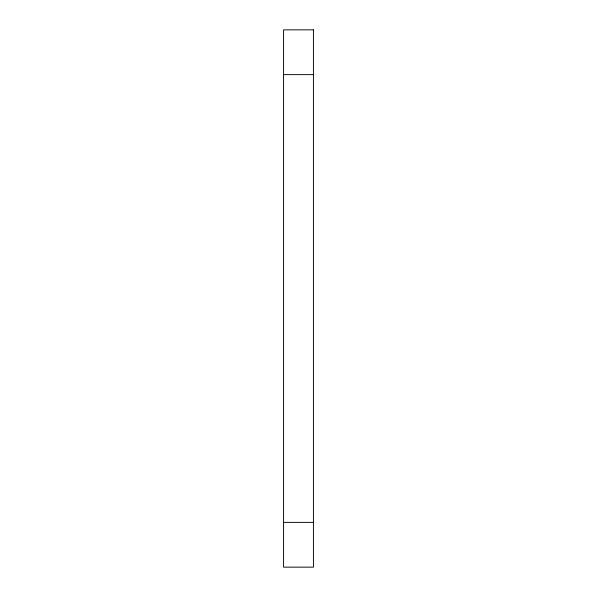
<?xml version="1.0" encoding="UTF-8"?>
<svg xmlns="http://www.w3.org/2000/svg" width="597" height="597" viewBox="0 0 597 597"><rect width="100%" height="100%" fill="white"/><g stroke="black" fill="none" stroke-linecap="round" stroke-linejoin="round"><path stroke-width="0.9" d="M283.575 74.625L313.425 74.625M283.575 522.375L313.425 522.375M313.425 29.85L283.575 29.85L283.575 567.15L313.425 567.15L313.425 29.85"/></g></svg>
